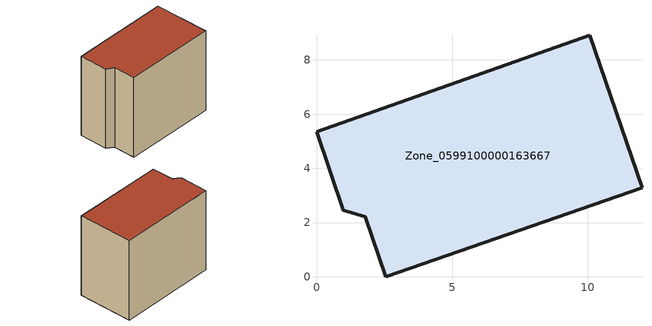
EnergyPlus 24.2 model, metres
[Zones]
Zone_0599100000163667
 floor ground (C_G): 1.8,2.22 0.98,2.46 0,5.36 10.09,8.91 12.01,3.28 2.56,0 z0
 wall outside (C_F): 10.09,8.91 0,5.36 0.98,2.46 1.8,2.22 2.56,0 12.01,3.28 10.09,8.91 z0:9.03
 roof outside (C_R): 2.56,0 12.01,3.28 10.09,8.91 0,5.36 0.98,2.46 1.8,2.22 z9.03
[BUILDING]
Pand.0599100000163667: North Axis=0; Terrain=City; Loads Convergence Tolerance Value=0.04; Temperature Convergence Tolerance Value=0.4; Solar Distribution=FullExterior; Maximum Number of Warmup Days=25; Minimum Number of Warmup Days=1
[Site:Location]
Rotterdam.The.Hague.AP_ZH_NLD Design_Conditions: Latitude=51.96; Longitude=4.45; Time Zone=1; Elevation=-4.5
[SITE:GROUNDTEMPERATURE:BUILDINGSURFACE]
18, 18, 18, 18, 18, 18, 18, 18, 18, 18, 18, 18
[MATERIAL] Thermal Absorptance=0.9; Solar Absorptance=0.7; Visible Absorptance=0.7
Name | Roughness | Thickness | Conductivity | Density | Specific Heat
G.TI.1946 | MediumSmooth | 0.15 | 1 | 540 | 1210
F.TI.1946 | Rough | 0.3 | 0.857143 | 1920 | 840
R.TI.1946 | MediumRough | 0.2 | 0.1 | 1500 | 1000
[CONSTRUCTION]
C_G: G.TI.1946
C_F: F.TI.1946
C_R: R.TI.1946
[ZONE]
Zone_0599100000163667: Type=1; Multiplier=1; Ceiling Height=Autocalculate; Volume=Autocalculate; Floor Area=autocalculate; Part of Total Floor Area=Yes
[ZONEINFILTRATION:DESIGNFLOWRATE]
Infil_Zone_0599100000163667: Zone or ZoneList or Space or SpaceList=Zone_0599100000163667; Schedule=AlwaysOn; Design Flow Rate Calculation Method=Flow/Area; Flow Rate per Floor Area=0.003; Constant Term Coefficient=1; Temperature Term Coefficient=0; Velocity Term Coefficient=0; Velocity Squared Term Coefficient=0
[HVACTEMPLATE:ZONE:IDEALLOADSAIRSYSTEM]
Zone_0599100000163667: Maximum Heating Supply Air Temperature=50; Minimum Cooling Supply Air Temperature=13; Maximum Heating Supply Air Humidity Ratio=0.0156; Minimum Cooling Supply Air Humidity Ratio=0.0077; Heating Limit=NoLimit; Cooling Limit=NoLimit; Dehumidification Control Type=ConstantSensibleHeatRatio; Cooling Sensible Heat Ratio=0.7; Dehumidification Setpoint=60; Humidification Control Type=None; Humidification Setpoint=30; Outdoor Air Method=None; Outdoor Air Flow Rate per Person=0.00944; Outdoor Air Flow Rate per Zone Floor Area=0; Outdoor Air Flow Rate per Zone=0; Demand Controlled Ventilation Type=None; Outdoor Air Economizer Type=NoEconomizer; Heat Recovery Type=None; Sensible Heat Recovery Effectiveness=0.7; Latent Heat Recovery Effectiveness=0.65
[ZONECONTROL:THERMOSTAT]
ThermostatControl_Zone_0599100000163667: Zone or ZoneList=Zone_0599100000163667; Control Type Schedule=DualSetpointControlType; Control 1=Thermostat_Zone_0599100000163667; Temperature Difference Between Cutout And Setpoint=0
[THERMOSTATSETPOINT:DUALSETPOINT]
Thermostat_Zone_0599100000163667: Heating Setpoint Temperature Schedule=HeatingSetpoint_Zone_0599100000163667; Cooling Setpoint Temperature Schedule=CoolingSetpoint_Zone_0599100000163667
[SCHEDULE:COMPACT]
HeatingSetpoint_Zone_0599100000163667: Through: 12/31, For: AllDays, Until: 24:00, 21
CoolingSetpoint_Zone_0599100000163667: Through: 12/31, For: AllDays, Until: 24:00, 24
DualSetpointControlType: Through: 12/31, For: AllDays, Until: 24:00, 4
AlwaysOn: Through: 12/31, For: AllDays, Until: 24:00, 1
